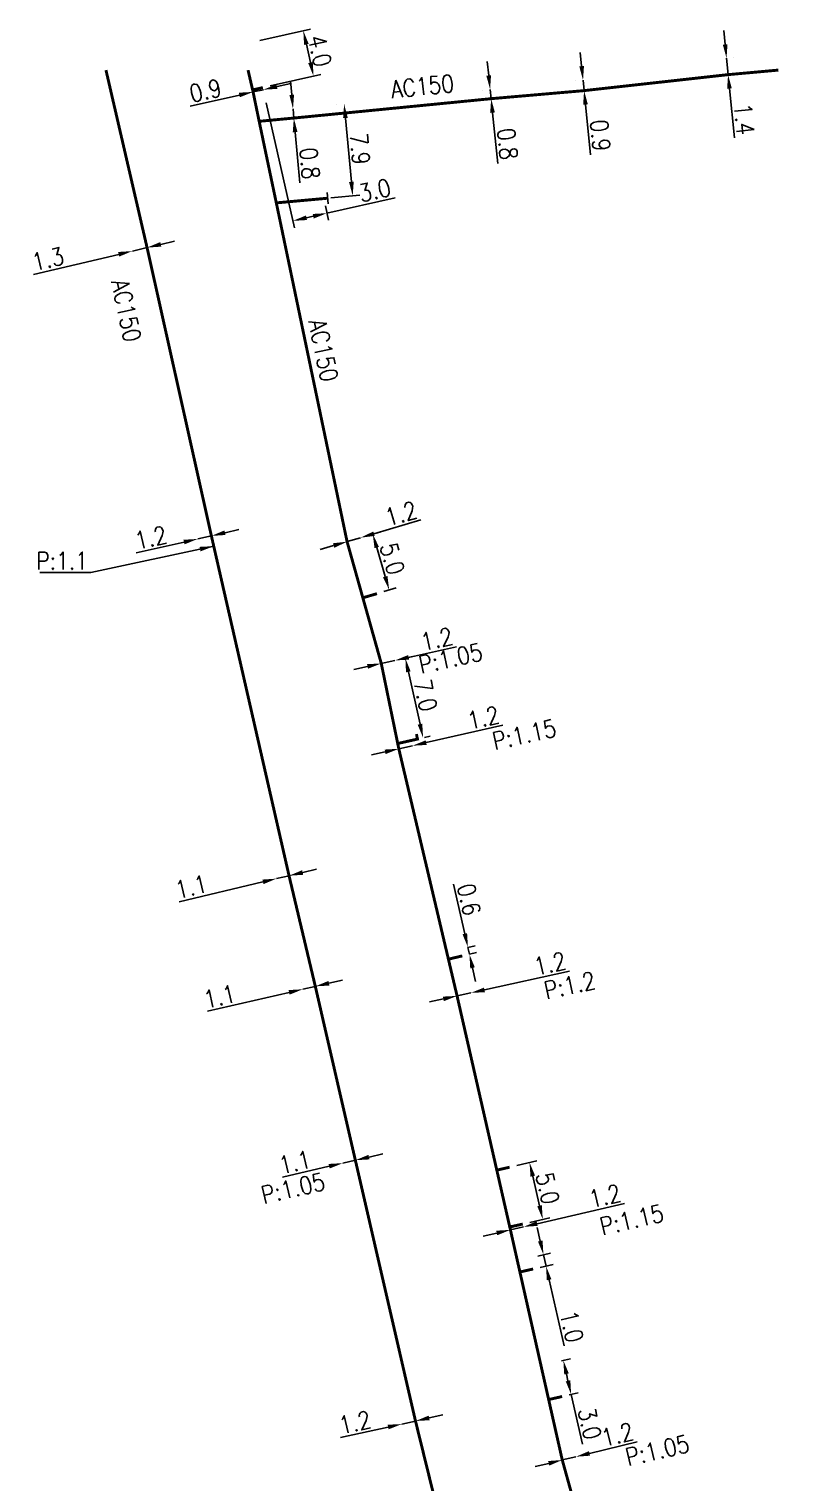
# Model space of a CAD drawing. Header units: millimetres. Extents: x 149999 to 151007, y 125999 to 127005.
# Drawn here: x 150929.6 to 150996, y 126878.9 to 127003.5 of the extents above; entities that cross this region are included whole.
import ezdxf
from ezdxf.enums import TextEntityAlignment as Align

# ---------------------------------------------------------------- set-up
doc = ezdxf.new("R2010")
doc.units = ezdxf.units.MM
doc.header["$PDMODE"] = 34
doc.linetypes.add('L_25_AP', pattern=[2000, 1000, 1000])
doc.layers.get('0').update_dxf_attribs({"linetype": 'CONTINUOUS'})
doc.layers.get('DEFPOINTS').update_dxf_attribs({"linetype": 'CONTINUOUS'})
doc.layers.add('L_150', color=1, linetype='CONTINUOUS')
doc.layers.add('L_340', color=7, linetype='CONTINUOUS')
doc.layers.add('L_170', color=7, linetype='CONTINUOUS', plot=False)
doc.styles.get("Standard").update_dxf_attribs({"font": 'romans.shx', "width": 0.85})
doc.dimstyles.get("Standard").update_dxf_attribs({"dimtxt": 1.5, "dimasz": 1.2, "dimexe": 0.625, "dimexo": 0.625, "dimgap": 0.25, "dimtad": 1, "dimdec": 1, "dimzin": 0, "dimdsep": 46, "dimtxsty": 'Standard', "dimcen": -0.5, "dimadec": 0, "dimazin": 0, "dimtfac": 1, "dimtdec": 1, "dimtmove": 0, "dimatfit": 3, "dimfxl": 0, "dimtolj": 1, "dimtzin": 0, "dimarcsym": 0})

# ---------------------------------------------------------------- blocks, each defined once
blk = doc.blocks.new('L_340_07')
at = {"color": 0, "linetype": 'Continuous', "const_width": 0.25, "flags": 128}
blk.add_lwpolyline([(0, 0), (0.35, 0)], dxfattribs=at)
at = {"color": 0, "linetype": 'Continuous', "flags": 128}
blk.add_lwpolyline([(0.35, -0.5), (0.35, 0.5)], dxfattribs=at)
at = {"color": 0, "linetype": 'Continuous', "width": 0.75, "flags": 3}
for tag, p in [('DEF_LEG', (0.72, -3.47)), ('DEF_COUP', (0.72, -5.97)), ('DEF_TYPE', (0.72, -8.47))]:
    blk.add_attdef(tag, text='', height=1.2, dxfattribs=at).set_placement(p, align=Align.MIDDLE)
blk = doc.blocks.new('*D158')
at = {"layer": 'DEFPOINTS', "color": 0, "linetype": 'Continuous', "transparency": 16777216}
for p in [(150975.23, 126880.89), (150976.4, 126881.17), (150976.4, 126881.17)]:
    blk.add_point(p, dxfattribs=at)
at = {"layer": 'L_150', "color": 0, "linetype": 'Continuous', "lineweight": -2, "transparency": 16777216}
for p, q in [((150977.57, 126881.46), (150981.64, 126882.45)), ((150974.07, 126880.6), (150972.9, 126880.32)), ((150975.23, 126880.89), (150976.4, 126881.17))]:
    blk.add_line(p, q, dxfattribs=at)
at = {"layer": 'L_150', "color": 0, "linetype": 'Continuous', "transparency": 16777216}
for points in [[(150974.02, 126880.8), (150974.12, 126880.41), (150975.23, 126880.89)], [(150977.52, 126881.65), (150977.61, 126881.26), (150976.4, 126881.17)]]:
    blk.add_solid(points, dxfattribs=at)
at = {"layer": 'L_150', "color": 0, "linetype": 'Continuous', "transparency": 16777216, "insert": (150979.95, 126883.07), "char_height": 1.5, "attachment_point": 5, "rotation": 13.7401}
blk.add_mtext('\\A1;1.2', dxfattribs=at)
blk = doc.blocks.new('*D159')
at = {"layer": 'DEFPOINTS', "color": 0, "linetype": 'Continuous', "transparency": 16777216}
for p in [(150970.79, 126900.61), (150971.91, 126900.87), (150971.91, 126900.87)]:
    blk.add_point(p, dxfattribs=at)
at = {"layer": 'L_150', "color": 0, "linetype": 'Continuous', "lineweight": -2, "transparency": 16777216}
for p, q in [((150973.08, 126901.14), (150980.55, 126902.87)), ((150970.79, 126900.61), (150971.91, 126900.87)), ((150969.62, 126900.34), (150968.45, 126900.07))]:
    blk.add_line(p, q, dxfattribs=at)
at = {"layer": 'L_150', "color": 0, "linetype": 'Continuous', "transparency": 16777216}
for points in [[(150969.57, 126900.54), (150969.66, 126900.15), (150970.79, 126900.61)], [(150973.03, 126901.34), (150973.12, 126900.95), (150971.91, 126900.87)]]:
    blk.add_solid(points, dxfattribs=at)
at = {"layer": 'L_150', "color": 0, "linetype": 'Continuous', "transparency": 16777216, "insert": (150978.87, 126903.51), "char_height": 1.5, "attachment_point": 5, "rotation": 13.03}
blk.add_mtext('\\A1;1.2', dxfattribs=at)
blk = doc.blocks.new('*D160')
at = {"layer": 'DEFPOINTS', "color": 0, "linetype": 'Continuous', "transparency": 16777216}
for p in [(150966.22, 126920.66), (150967.39, 126920.92), (150967.39, 126920.92)]:
    blk.add_point(p, dxfattribs=at)
at = {"layer": 'L_150', "color": 0, "linetype": 'Continuous', "lineweight": -2, "transparency": 16777216}
for p, q in [((150968.56, 126921.18), (150975.84, 126922.77)), ((150965.05, 126920.4), (150963.87, 126920.15)), ((150966.22, 126920.66), (150967.39, 126920.92))]:
    blk.add_line(p, q, dxfattribs=at)
at = {"layer": 'L_150', "color": 0, "linetype": 'Continuous', "transparency": 16777216}
for points in [[(150965, 126920.6), (150965.09, 126920.21), (150966.22, 126920.66)], [(150968.52, 126921.37), (150968.61, 126920.98), (150967.39, 126920.92)]]:
    blk.add_solid(points, dxfattribs=at)
at = {"layer": 'L_150', "color": 0, "linetype": 'Continuous', "transparency": 16777216, "insert": (150974.17, 126923.43), "char_height": 1.5, "attachment_point": 5, "rotation": 12.3825}
blk.add_mtext('\\A1;1.2', dxfattribs=at)
blk = doc.blocks.new('*D161')
at = {"layer": 'DEFPOINTS', "color": 0, "linetype": 'Continuous', "transparency": 16777216}
for p in [(150961.23, 126941.84), (150962.4, 126942.1), (150962.4, 126942.1)]:
    blk.add_point(p, dxfattribs=at)
at = {"layer": 'L_150', "color": 0, "linetype": 'Continuous', "lineweight": -2, "transparency": 16777216}
for p, q in [((150963.57, 126942.37), (150970.15, 126943.85)), ((150960.06, 126941.57), (150958.89, 126941.31)), ((150961.23, 126941.84), (150962.4, 126942.1))]:
    blk.add_line(p, q, dxfattribs=at)
at = {"layer": 'L_150', "color": 0, "linetype": 'Continuous', "transparency": 16777216}
for points in [[(150960.02, 126941.77), (150960.1, 126941.38), (150961.23, 126941.84)], [(150963.53, 126942.56), (150963.62, 126942.17), (150962.4, 126942.1)]]:
    blk.add_solid(points, dxfattribs=at)
at = {"layer": 'L_150', "color": 0, "linetype": 'Continuous', "transparency": 16777216, "insert": (150968.47, 126944.5), "char_height": 1.5, "attachment_point": 5, "rotation": 12.7097}
blk.add_mtext('\\A1;1.2', dxfattribs=at)
blk = doc.blocks.new('*D162')
at = {"layer": 'DEFPOINTS', "color": 0, "linetype": 'Continuous', "transparency": 16777216}
for p in [(150959.73, 126949.15), (150960.9, 126949.41), (150960.9, 126949.41)]:
    blk.add_point(p, dxfattribs=at)
at = {"layer": 'L_150', "color": 0, "linetype": 'Continuous', "lineweight": -2, "transparency": 16777216}
for p, q in [((150962.07, 126949.67), (150966.16, 126950.58)), ((150959.73, 126949.15), (150960.9, 126949.41)), ((150958.56, 126948.89), (150957.39, 126948.63))]:
    blk.add_line(p, q, dxfattribs=at)
at = {"layer": 'L_150', "color": 0, "linetype": 'Continuous', "transparency": 16777216}
for points in [[(150958.51, 126949.09), (150958.6, 126948.7), (150959.73, 126949.15)], [(150962.03, 126949.87), (150962.12, 126949.48), (150960.9, 126949.41)]]:
    blk.add_solid(points, dxfattribs=at)
at = {"layer": 'L_150', "color": 0, "linetype": 'Continuous', "transparency": 16777216, "insert": (150964.48, 126951.24), "char_height": 1.5, "attachment_point": 5, "rotation": 12.5603}
blk.add_mtext('\\A1;1.2', dxfattribs=at)
blk = doc.blocks.new('*D163')
at = {"layer": 'DEFPOINTS', "color": 0, "linetype": 'Continuous', "transparency": 16777216}
for p in [(150956.8, 126959.59), (150957.95, 126959.93), (150957.95, 126959.93)]:
    blk.add_point(p, dxfattribs=at)
at = {"layer": 'L_150', "color": 0, "linetype": 'Continuous', "lineweight": -2, "transparency": 16777216}
for p, q in [((150959.1, 126960.27), (150963.12, 126961.45)), ((150955.65, 126959.26), (150954.5, 126958.92)), ((150956.8, 126959.59), (150957.95, 126959.93))]:
    blk.add_line(p, q, dxfattribs=at)
at = {"layer": 'L_150', "color": 0, "linetype": 'Continuous', "transparency": 16777216}
for points in [[(150959.05, 126960.46), (150959.16, 126960.08), (150957.95, 126959.93)], [(150955.59, 126959.45), (150955.71, 126959.06), (150956.8, 126959.59)]]:
    blk.add_solid(points, dxfattribs=at)
at = {"layer": 'L_150', "color": 0, "linetype": 'Continuous', "transparency": 16777216, "insert": (150961.41, 126961.99), "char_height": 1.5, "attachment_point": 5, "rotation": 16.3279}
blk.add_mtext('\\A1;1.2', dxfattribs=at)
blk = doc.blocks.new('*D164')
at = {"layer": 'DEFPOINTS', "color": 0, "linetype": 'Continuous', "transparency": 16777216}
for p in [(150948.75, 126998.13), (150949.63, 126998.32), (150949.63, 126998.32)]:
    blk.add_point(p, dxfattribs=at)
at = {"layer": 'L_150', "color": 0, "linetype": 'Continuous', "lineweight": -2, "transparency": 16777216}
for p, q in [((150950.8, 126998.59), (150951.97, 126998.85)), ((150947.58, 126997.86), (150943.37, 126996.92)), ((150949.63, 126998.32), (150948.75, 126998.13))]:
    blk.add_line(p, q, dxfattribs=at)
at = {"layer": 'L_150', "color": 0, "linetype": 'Continuous', "transparency": 16777216}
for points in [[(150947.53, 126998.06), (150947.62, 126997.67), (150948.75, 126998.13)], [(150950.75, 126998.78), (150950.84, 126998.39), (150949.63, 126998.32)]]:
    blk.add_solid(points, dxfattribs=at)
at = {"layer": 'L_150', "color": 0, "linetype": 'Continuous', "transparency": 16777216, "insert": (150944.67, 126998.24), "char_height": 1.5, "attachment_point": 5, "rotation": 12.6699}
blk.add_mtext('\\A1;0.9', dxfattribs=at)
blk = doc.blocks.new('*D165')
at = {"layer": 'DEFPOINTS', "color": 0, "linetype": 'Continuous', "transparency": 16777216}
for p in [(150952.17, 126996.68), (150952.17, 126996.68), (150952.24, 126995.89)]:
    blk.add_point(p, dxfattribs=at)
at = {"layer": 'L_150', "color": 0, "linetype": 'Continuous', "lineweight": -2, "transparency": 16777216}
for p, q in [((150952.06, 126997.88), (150951.95, 126999.07)), ((150952.17, 126996.68), (150952.24, 126995.89)), ((150952.35, 126994.69), (150952.76, 126990.34))]:
    blk.add_line(p, q, dxfattribs=at)
at = {"layer": 'L_150', "color": 0, "linetype": 'Continuous', "transparency": 16777216}
for points in [[(150952.26, 126997.9), (150951.86, 126997.86), (150952.17, 126996.68)], [(150952.55, 126994.71), (150952.15, 126994.67), (150952.24, 126995.89)]]:
    blk.add_solid(points, dxfattribs=at)
at = {"layer": 'L_150', "color": 0, "linetype": 'Continuous', "transparency": 16777216, "insert": (150953.6, 126992.01), "char_height": 1.5, "attachment_point": 5, "rotation": 275.2942}
blk.add_mtext('\\A1;0.8', dxfattribs=at)
blk = doc.blocks.new('*D166')
at = {"layer": 'DEFPOINTS', "color": 0, "linetype": 'Continuous', "transparency": 16777216}
for p in [(150949.74, 126997.8), (150954.8, 126988.99), (150952.15, 126987.08)]:
    blk.add_point(p, dxfattribs=at)
at = {"layer": 'L_340', "color": 0, "linetype": 'Continuous', "lineweight": -2, "transparency": 16777216}
for p, q in [((150949.88, 126997.19), (150952.29, 126986.48)), ((150955.08, 126987.74), (150960.93, 126989.06)), ((150954.94, 126988.38), (150955.22, 126987.13)), ((150953.32, 126987.35), (150953.91, 126987.48))]:
    blk.add_line(p, q, dxfattribs=at)
at = {"layer": 'L_340', "color": 0, "linetype": 'Continuous', "transparency": 16777216}
for points in [[(150953.86, 126987.67), (150953.95, 126987.28), (150955.08, 126987.74)], [(150953.28, 126987.54), (150953.37, 126987.15), (150952.15, 126987.08)]]:
    blk.add_solid(points, dxfattribs=at)
at = {"layer": 'L_340', "color": 0, "linetype": 'Continuous', "transparency": 16777216, "insert": (150959.17, 126989.69), "char_height": 1.5, "attachment_point": 5, "rotation": 12.6699}
blk.add_mtext('\\A1;3.0', dxfattribs=at)
blk = doc.blocks.new('*D167')
at = {"layer": 'DEFPOINTS', "color": 0, "linetype": 'Continuous', "transparency": 16777216}
for p in [(150956.55, 126997.09), (150956.55, 126997.09), (150954.8, 126988.99)]:
    blk.add_point(p, dxfattribs=at)
at = {"layer": 'L_340', "color": 0, "linetype": 'Continuous', "lineweight": -2, "transparency": 16777216}
for p, q in [((150955.93, 126997.03), (150955.93, 126997.03)), ((150957.17, 126990.42), (150956.66, 126995.89)), ((150955.42, 126989.05), (150957.9, 126989.28))]:
    blk.add_line(p, q, dxfattribs=at)
at = {"layer": 'L_340', "color": 0, "linetype": 'Continuous', "transparency": 16777216}
for points in [[(150956.86, 126995.91), (150956.46, 126995.88), (150956.55, 126997.09)], [(150957.37, 126990.44), (150956.97, 126990.4), (150957.28, 126989.22)]]:
    blk.add_solid(points, dxfattribs=at)
at = {"layer": 'L_340', "color": 0, "linetype": 'Continuous', "transparency": 16777216, "insert": (150957.91, 126993.25), "char_height": 1.5, "attachment_point": 5, "rotation": 275.2942}
blk.add_mtext('\\A1;7.9', dxfattribs=at)
blk = doc.blocks.new('*D171')
at = {"layer": 'DEFPOINTS', "color": 0, "linetype": 'Continuous', "transparency": 16777216}
for p in [(150962.66, 126884.23), (150961.49, 126883.97), (150961.49, 126883.97)]:
    blk.add_point(p, dxfattribs=at)
at = {"layer": 'L_150', "color": 0, "linetype": 'Continuous', "lineweight": -2, "transparency": 16777216}
for p, q in [((150962.66, 126884.23), (150961.49, 126883.97)), ((150963.83, 126884.49), (150965, 126884.75)), ((150960.32, 126883.71), (150956.23, 126882.81))]:
    blk.add_line(p, q, dxfattribs=at)
at = {"layer": 'L_150', "color": 0, "linetype": 'Continuous', "transparency": 16777216}
for points in [[(150963.79, 126884.69), (150963.87, 126884.3), (150962.66, 126884.23)], [(150960.27, 126883.91), (150960.36, 126883.52), (150961.49, 126883.97)]]:
    blk.add_solid(points, dxfattribs=at)
at = {"layer": 'L_150', "color": 0, "linetype": 'Continuous', "transparency": 16777216, "insert": (150957.47, 126884.11), "char_height": 1.5, "attachment_point": 5, "rotation": 12.5075}
blk.add_mtext('\\A1;1.2', dxfattribs=at)
blk = doc.blocks.new('*D172')
at = {"layer": 'DEFPOINTS', "color": 0, "linetype": 'Continuous', "transparency": 16777216}
for p in [(150956.44, 126906.33), (150956.44, 126906.33), (150957.51, 126906.58)]:
    blk.add_point(p, dxfattribs=at)
at = {"layer": 'L_150', "color": 0, "linetype": 'Continuous', "lineweight": -2, "transparency": 16777216}
for p, q in [((150958.68, 126906.85), (150959.85, 126907.12)), ((150955.27, 126906.06), (150951.27, 126905.14)), ((150957.51, 126906.58), (150956.44, 126906.33))]:
    blk.add_line(p, q, dxfattribs=at)
at = {"layer": 'L_150', "color": 0, "linetype": 'Continuous', "transparency": 16777216}
for points in [[(150958.63, 126907.04), (150958.72, 126906.65), (150957.51, 126906.58)], [(150955.22, 126906.26), (150955.31, 126905.87), (150956.44, 126906.33)]]:
    blk.add_solid(points, dxfattribs=at)
at = {"layer": 'L_150', "color": 0, "linetype": 'Continuous', "transparency": 16777216, "insert": (150952.32, 126906.41), "char_height": 1.5, "attachment_point": 5, "rotation": 13.0019}
blk.add_mtext('\\A1;1.1', dxfattribs=at)
blk = doc.blocks.new('*D173')
at = {"layer": 'DEFPOINTS', "color": 0, "linetype": 'Continuous', "transparency": 16777216}
for p in [(150953.01, 126921.23), (150953.01, 126921.23), (150954.08, 126921.48)]:
    blk.add_point(p, dxfattribs=at)
at = {"layer": 'L_150', "color": 0, "linetype": 'Continuous', "lineweight": -2, "transparency": 16777216}
for p, q in [((150952.87, 126921.84), (150952.87, 126921.84)), ((150953.94, 126922.09), (150953.94, 126922.09)), ((150955.25, 126921.75), (150956.42, 126922.02)), ((150951.84, 126920.96), (150944.84, 126919.34)), ((150954.08, 126921.48), (150953.01, 126921.23))]:
    blk.add_line(p, q, dxfattribs=at)
at = {"layer": 'L_150', "color": 0, "linetype": 'Continuous', "transparency": 16777216}
for points in [[(150955.2, 126921.94), (150955.29, 126921.55), (150954.08, 126921.48)], [(150951.79, 126921.16), (150951.88, 126920.77), (150953.01, 126921.23)]]:
    blk.add_solid(points, dxfattribs=at)
at = {"layer": 'L_150', "color": 0, "linetype": 'Continuous', "transparency": 16777216, "insert": (150945.89, 126920.61), "char_height": 1.5, "attachment_point": 5, "rotation": 13.0295}
blk.add_mtext('\\A1;1.1', dxfattribs=at)
blk = doc.blocks.new('*D174')
at = {"layer": 'DEFPOINTS', "color": 0, "linetype": 'Continuous', "transparency": 16777216}
for p in [(150950.76, 126930.71), (150950.76, 126930.71), (150951.83, 126930.96)]:
    blk.add_point(p, dxfattribs=at)
at = {"layer": 'L_150', "color": 0, "linetype": 'Continuous', "lineweight": -2, "transparency": 16777216}
for p, q in [((150949.59, 126930.43), (150942.41, 126928.73)), ((150951.83, 126930.96), (150950.76, 126930.71)), ((150953, 126931.24), (150954.17, 126931.51))]:
    blk.add_line(p, q, dxfattribs=at)
at = {"layer": 'L_150', "color": 0, "linetype": 'Continuous', "transparency": 16777216}
for points in [[(150949.55, 126930.63), (150949.64, 126930.24), (150950.76, 126930.71)], [(150952.95, 126931.43), (150953.04, 126931.04), (150951.83, 126930.96)]]:
    blk.add_solid(points, dxfattribs=at)
at = {"layer": 'L_150', "color": 0, "linetype": 'Continuous', "transparency": 16777216, "insert": (150943.46, 126930.01), "char_height": 1.5, "attachment_point": 5, "rotation": 13.316}
blk.add_mtext('\\A1;1.1', dxfattribs=at)
blk = doc.blocks.new('*D175')
at = {"layer": 'DEFPOINTS', "color": 0, "linetype": 'Continuous', "transparency": 16777216}
for p in [(150944.01, 126959.82), (150944.01, 126959.82), (150945.18, 126960.08)]:
    blk.add_point(p, dxfattribs=at)
at = {"layer": 'L_150', "color": 0, "linetype": 'Continuous', "lineweight": -2, "transparency": 16777216}
for p, q in [((150946.35, 126960.35), (150947.52, 126960.62)), ((150942.84, 126959.55), (150938.75, 126958.62)), ((150945.18, 126960.08), (150944.01, 126959.82))]:
    blk.add_line(p, q, dxfattribs=at)
at = {"layer": 'L_150', "color": 0, "linetype": 'Continuous', "transparency": 16777216}
for points in [[(150946.3, 126960.55), (150946.39, 126960.16), (150945.18, 126960.08)], [(150942.79, 126959.75), (150942.88, 126959.36), (150944.01, 126959.82)]]:
    blk.add_solid(points, dxfattribs=at)
at = {"layer": 'L_150', "color": 0, "linetype": 'Continuous', "transparency": 16777216, "insert": (150939.99, 126959.93), "char_height": 1.5, "attachment_point": 5, "rotation": 12.8362}
blk.add_mtext('\\A1;1.2', dxfattribs=at)
blk = doc.blocks.new('*D176')
at = {"layer": 'DEFPOINTS', "color": 0, "linetype": 'Continuous', "transparency": 16777216}
for p in [(150938.41, 126984.49), (150938.41, 126984.49), (150939.67, 126984.79)]:
    blk.add_point(p, dxfattribs=at)
at = {"layer": 'L_150', "color": 0, "linetype": 'Continuous', "lineweight": -2, "transparency": 16777216}
for p, q in [((150939.53, 126985.39), (150939.53, 126985.39)), ((150940.84, 126985.06), (150942.01, 126985.34)), ((150937.24, 126984.21), (150929.95, 126982.49)), ((150939.67, 126984.79), (150938.41, 126984.49))]:
    blk.add_line(p, q, dxfattribs=at)
at = {"layer": 'L_150', "color": 0, "linetype": 'Continuous', "transparency": 16777216}
for points in [[(150940.8, 126985.26), (150940.89, 126984.87), (150939.67, 126984.79)], [(150937.19, 126984.41), (150937.29, 126984.02), (150938.41, 126984.49)]]:
    blk.add_solid(points, dxfattribs=at)
at = {"layer": 'L_150', "color": 0, "linetype": 'Continuous', "transparency": 16777216, "insert": (150931.18, 126983.81), "char_height": 1.5, "attachment_point": 5, "rotation": 13.2673}
blk.add_mtext('\\A1;1.3', dxfattribs=at)
blk = doc.blocks.new('*D250')
at = {"layer": 'DEFPOINTS', "color": 0, "linetype": 'Continuous', "transparency": 16777216}
for p in [(150989.3, 127001.01), (150989.3, 127001.01), (150989.43, 126999.61)]:
    blk.add_point(p, dxfattribs=at)
at = {"layer": 'L_150', "color": 0, "linetype": 'Continuous', "lineweight": -2, "transparency": 16777216}
for p, q in [((150989.18, 127002.2), (150989.06, 127003.39)), ((150989.3, 127001.01), (150989.43, 126999.61)), ((150989.92, 127001.07), (150989.92, 127001.07)), ((150990.05, 126999.67), (150990.05, 126999.67)), ((150989.55, 126998.42), (150989.97, 126994.19))]:
    blk.add_line(p, q, dxfattribs=at)
at = {"layer": 'L_150', "color": 0, "linetype": 'Continuous', "transparency": 16777216}
for points in [[(150989.38, 127002.22), (150988.98, 127002.18), (150989.3, 127001.01)], [(150989.75, 126998.44), (150989.35, 126998.4), (150989.43, 126999.61)]]:
    blk.add_solid(points, dxfattribs=at)
at = {"layer": 'L_150', "color": 0, "linetype": 'Continuous', "transparency": 16777216, "insert": (150990.81, 126995.8), "char_height": 1.5, "attachment_point": 5, "rotation": 275.6227}
blk.add_mtext('\\A1;1.4', dxfattribs=at)
blk = doc.blocks.new('*D251')
at = {"layer": 'DEFPOINTS', "color": 0, "linetype": 'Continuous', "transparency": 16777216}
for p in [(150977.01, 126999.13), (150977.01, 126999.13), (150977.1, 126998.24)]:
    blk.add_point(p, dxfattribs=at)
at = {"layer": 'L_150', "color": 0, "linetype": 'Continuous', "lineweight": -2, "transparency": 16777216}
for p, q in [((150976.89, 127000.33), (150976.77, 127001.52)), ((150976.39, 126999.07), (150976.39, 126999.07)), ((150977.01, 126999.13), (150977.1, 126998.24)), ((150976.48, 126998.17), (150976.48, 126998.17)), ((150977.22, 126997.04), (150977.65, 126992.75))]:
    blk.add_line(p, q, dxfattribs=at)
at = {"layer": 'L_150', "color": 0, "linetype": 'Continuous', "transparency": 16777216}
for points in [[(150977.09, 127000.35), (150976.69, 127000.31), (150977.01, 126999.13)], [(150977.42, 126997.06), (150977.02, 126997.02), (150977.1, 126998.24)]]:
    blk.add_solid(points, dxfattribs=at)
at = {"layer": 'L_150', "color": 0, "linetype": 'Continuous', "transparency": 16777216, "insert": (150978.49, 126994.4), "char_height": 1.5, "attachment_point": 5, "rotation": 275.6763}
blk.add_mtext('\\A1;0.9', dxfattribs=at)
blk = doc.blocks.new('*D252')
at = {"layer": 'DEFPOINTS', "color": 0, "linetype": 'Continuous', "transparency": 16777216}
for p in [(150969.05, 126998.34), (150969.05, 126998.34), (150969.14, 126997.55)]:
    blk.add_point(p, dxfattribs=at)
at = {"layer": 'L_150', "color": 0, "linetype": 'Continuous', "lineweight": -2, "transparency": 16777216}
for p, q in [((150968.93, 126999.54), (150968.81, 127000.73)), ((150968.43, 126998.28), (150968.43, 126998.28)), ((150969.05, 126998.34), (150969.14, 126997.55)), ((150968.51, 126997.48), (150968.51, 126997.48)), ((150969.26, 126996.35), (150969.71, 126992))]:
    blk.add_line(p, q, dxfattribs=at)
at = {"layer": 'L_150', "color": 0, "linetype": 'Continuous', "transparency": 16777216}
for points in [[(150969.13, 126999.56), (150968.73, 126999.51), (150969.05, 126998.34)], [(150969.46, 126996.37), (150969.06, 126996.33), (150969.14, 126997.55)]]:
    blk.add_solid(points, dxfattribs=at)
at = {"layer": 'L_150', "color": 0, "linetype": 'Continuous', "transparency": 16777216, "insert": (150970.54, 126993.68), "char_height": 1.5, "attachment_point": 5, "rotation": 275.8778}
blk.add_mtext('\\A1;0.8', dxfattribs=at)
blk = doc.blocks.new('*D757')
at = {"layer": 'DEFPOINTS', "color": 0, "linetype": 'Continuous', "transparency": 16777216}
for p in [(150953.05, 127003.38), (150948.71, 127002.4), (150949.59, 126998.5)]:
    blk.add_point(p, dxfattribs=at)
at = {"layer": 'L_170', "color": 0, "linetype": 'Continuous', "lineweight": -2, "transparency": 16777216}
for p, q in [((150949.32, 127002.54), (150953.66, 127003.51)), ((150953.67, 127000.65), (150953.32, 127002.21)), ((150950.2, 126998.64), (150954.54, 126999.61))]:
    blk.add_line(p, q, dxfattribs=at)
at = {"layer": 'L_170', "color": 0, "linetype": 'Continuous', "transparency": 16777216}
for points in [[(150953.51, 127002.25), (150953.12, 127002.16), (150953.05, 127003.38)], [(150953.86, 127000.69), (150953.47, 127000.6), (150953.93, 126999.47)]]:
    blk.add_solid(points, dxfattribs=at)
at = {"layer": 'L_170', "color": 0, "linetype": 'Continuous', "transparency": 16777216, "insert": (150954.47, 127001.65), "char_height": 1.5, "attachment_point": 5, "rotation": 282.6699}
blk.add_mtext('\\A1;4.0', dxfattribs=at)
blk = doc.blocks.new('*D758')
at = {"layer": 'DEFPOINTS', "color": 0, "linetype": 'Continuous', "transparency": 16777216}
for p in [(150959, 126960.24), (150957.95, 126959.93), (150959.36, 126955.13)]:
    blk.add_point(p, dxfattribs=at)
at = {"layer": 'L_170', "color": 0, "linetype": 'Continuous', "lineweight": -2, "transparency": 16777216}
for p, q in [((150958.55, 126960.11), (150959.6, 126960.41)), ((150960.07, 126956.59), (150959.34, 126959.09)), ((150959.96, 126955.31), (150961.01, 126955.62))]:
    blk.add_line(p, q, dxfattribs=at)
at = {"layer": 'L_170', "color": 0, "linetype": 'Continuous', "transparency": 16777216}
for points in [[(150959.53, 126959.14), (150959.15, 126959.03), (150959, 126960.24)], [(150960.26, 126956.65), (150959.88, 126956.54), (150960.41, 126955.44)]]:
    blk.add_solid(points, dxfattribs=at)
at = {"layer": 'L_170', "color": 0, "linetype": 'Continuous', "transparency": 16777216, "insert": (150960.67, 126958.12), "char_height": 1.5, "attachment_point": 5, "rotation": 286.3279}
blk.add_mtext('\\A1;5.0', dxfattribs=at)
blk = doc.blocks.new('*D759')
at = {"layer": 'DEFPOINTS', "color": 0, "linetype": 'Continuous', "transparency": 16777216}
for p in [(150960.9, 126949.41), (150961.79, 126949.61), (150962.83, 126942.67)]:
    blk.add_point(p, dxfattribs=at)
at = {"layer": 'L_170', "color": 0, "linetype": 'Continuous', "lineweight": -2, "transparency": 16777216}
for p, q in [((150961.51, 126949.55), (150962.4, 126949.75)), ((150963.05, 126943.95), (150962.05, 126948.44)), ((150963.44, 126942.81), (150963.92, 126942.91))]:
    blk.add_line(p, q, dxfattribs=at)
at = {"layer": 'L_170', "color": 0, "linetype": 'Continuous', "transparency": 16777216}
for points in [[(150962.24, 126948.48), (150961.85, 126948.39), (150961.79, 126949.61)], [(150963.24, 126943.99), (150962.85, 126943.9), (150963.31, 126942.78)]]:
    blk.add_solid(points, dxfattribs=at)
at = {"layer": 'L_170', "color": 0, "linetype": 'Continuous', "transparency": 16777216, "insert": (150963.52, 126946.41), "char_height": 1.5, "attachment_point": 5, "rotation": 282.5603}
blk.add_mtext('\\A1;7.0', dxfattribs=at)
blk = doc.blocks.new('*D760')
at = {"layer": 'DEFPOINTS', "color": 0, "linetype": 'Continuous', "transparency": 16777216}
for p in [(150966.54, 126924.68), (150967.15, 126924.82), (150966.67, 126924.09)]:
    blk.add_point(p, dxfattribs=at)
at = {"layer": 'L_170', "color": 0, "linetype": 'Continuous', "lineweight": -2, "transparency": 16777216}
for p, q in [((150966.88, 126925.99), (150965.92, 126930.25)), ((150967.15, 126924.82), (150967.76, 126924.95)), ((150967.28, 126924.23), (150967.15, 126924.82)), ((150967.28, 126924.23), (150967.89, 126924.37)), ((150967.54, 126923.06), (150967.81, 126921.89))]:
    blk.add_line(p, q, dxfattribs=at)
at = {"layer": 'L_170', "color": 0, "linetype": 'Continuous', "transparency": 16777216}
for points in [[(150967.08, 126926.03), (150966.69, 126925.94), (150967.15, 126924.82)], [(150967.74, 126923.11), (150967.35, 126923.02), (150967.28, 126924.23)]]:
    blk.add_solid(points, dxfattribs=at)
at = {"layer": 'L_170', "color": 0, "linetype": 'Continuous', "transparency": 16777216, "insert": (150967.24, 126928.92), "char_height": 1.5, "attachment_point": 5, "rotation": 282.7632}
blk.add_mtext('\\A1;0.6', dxfattribs=at)
blk = doc.blocks.new('*D761')
at = {"layer": 'DEFPOINTS', "color": 0, "linetype": 'Continuous', "transparency": 16777216}
for p in [(150970.72, 126905.98), (150972.43, 126906.38), (150971.85, 126901.11)]:
    blk.add_point(p, dxfattribs=at)
at = {"layer": 'L_170', "color": 0, "linetype": 'Continuous', "lineweight": -2, "transparency": 16777216}
for p, q in [((150971.33, 126906.13), (150973.04, 126906.52)), ((150973.29, 126902.68), (150972.7, 126905.21)), ((150972.46, 126901.25), (150974.17, 126901.65))]:
    blk.add_line(p, q, dxfattribs=at)
at = {"layer": 'L_170', "color": 0, "linetype": 'Continuous', "transparency": 16777216}
for points in [[(150972.9, 126905.26), (150972.51, 126905.17), (150972.43, 126906.38)], [(150973.48, 126902.72), (150973.09, 126902.63), (150973.56, 126901.51)]]:
    blk.add_solid(points, dxfattribs=at)
at = {"layer": 'L_170', "color": 0, "linetype": 'Continuous', "transparency": 16777216, "insert": (150973.97, 126904.17), "char_height": 1.5, "attachment_point": 5, "rotation": 283.03}
blk.add_mtext('\\A1;5.0', dxfattribs=at)
blk = doc.blocks.new('*D762')
at = {"layer": 'DEFPOINTS', "color": 0, "linetype": 'Continuous', "transparency": 16777216}
for p in [(150972.52, 126898.23), (150973.62, 126898.48), (150972.74, 126897.26)]:
    blk.add_point(p, dxfattribs=at)
at = {"layer": 'L_170', "color": 0, "linetype": 'Continuous', "lineweight": -2, "transparency": 16777216}
for p, q in [((150973.35, 126899.65), (150973.08, 126900.82)), ((150973.13, 126898.37), (150974.23, 126898.62)), ((150973.62, 126898.48), (150973.84, 126897.51)), ((150973.35, 126897.4), (150974.45, 126897.65)), ((150974.1, 126896.34), (150975.4, 126890.66))]:
    blk.add_line(p, q, dxfattribs=at)
at = {"layer": 'L_170', "color": 0, "linetype": 'Continuous', "transparency": 16777216}
for points in [[(150973.54, 126899.7), (150973.15, 126899.61), (150973.62, 126898.48)], [(150974.3, 126896.38), (150973.91, 126896.29), (150973.84, 126897.51)]]:
    blk.add_solid(points, dxfattribs=at)
at = {"layer": 'L_170', "color": 0, "linetype": 'Continuous', "transparency": 16777216, "insert": (150976.04, 126892.33), "char_height": 1.5, "attachment_point": 5, "rotation": 282.8281}
blk.add_mtext('\\A1;1.0', dxfattribs=at)
blk = doc.blocks.new('*D763')
at = {"layer": 'DEFPOINTS', "color": 0, "linetype": 'Continuous', "transparency": 16777216}
for p in [(150974.56, 126889.26), (150975.32, 126889.43), (150975.22, 126886.33)]:
    blk.add_point(p, dxfattribs=at)
at = {"layer": 'L_170', "color": 0, "linetype": 'Continuous', "lineweight": -2, "transparency": 16777216}
for p, q in [((150975.17, 126889.4), (150975.93, 126889.57)), ((150975.59, 126888.26), (150975.72, 126887.68)), ((150975.83, 126886.47), (150976.6, 126886.65)), ((150975.99, 126886.51), (150976.96, 126882.25))]:
    blk.add_line(p, q, dxfattribs=at)
at = {"layer": 'L_170', "color": 0, "linetype": 'Continuous', "transparency": 16777216}
for points in [[(150975.79, 126888.31), (150975.4, 126888.22), (150975.32, 126889.43)], [(150975.92, 126887.72), (150975.53, 126887.63), (150975.99, 126886.51)]]:
    blk.add_solid(points, dxfattribs=at)
at = {"layer": 'L_170', "color": 0, "linetype": 'Continuous', "transparency": 16777216, "insert": (150977.58, 126884.01), "char_height": 1.5, "attachment_point": 5, "rotation": 282.8397}
blk.add_mtext('\\A1;3.0', dxfattribs=at)

msp = doc.modelspace()

# ---------------------------------------------------------------- linework, layer by layer
at = {"layer": 'L_150', "linetype": 'L_25_AP', "flags": 128}
for points in [[(150986.23, 126781.44, 0.25, 0.25, 0), (150984.9, 126786.88, 0.25, 0.25, 0), (150983.79, 126791.6, 0.25, 0.25, 0), (150983.79, 126791.6, 0.25, 0.25, 0), (150977.39, 126819.45, 0.25, 0.25, 0), (150969.29, 126854.94, 0.25, 0.25, 0), (150965.16, 126874.08, 0.25, 0.25, 0), (150962.66, 126884.23, 0.25, 0.25, 0), (150957.51, 126906.58, 0.25, 0.25, 0), (150954.08, 126921.48, 0.25, 0.25, 0), (150952.75, 126927.08, 0.25, 0.25, 0), (150951.83, 126930.96, 0.25, 0.25, 0), (150945.18, 126960.08, 0.25, 0.25, 0), (150939.67, 126984.79, 0.25, 0.25, 0), (150936.15, 127000, 0, 0, 0)], [(150948.32, 127000, 0.25, 0.25, 0), (150948.75, 126998.13, 0.25, 0.25, 0), (150949.27, 126995.61, 0.25, 0.25, 0), (150950.74, 126988.62, 0.25, 0.25, 0), (150956.8, 126959.59, 0.25, 0.25, 0), (150959.73, 126949.15, 0.25, 0.25, 0), (150961.23, 126941.84, 0.25, 0.25, 0), (150966.22, 126920.66, 0.25, 0.25, 0), (150970.79, 126900.61, 0.25, 0.25, 0), (150975.23, 126880.89, 0.25, 0.25, 0), (150977.55, 126872.53, 0.25, 0.25, 0), (150979.54, 126862.15, 0.25, 0.25, 0), (150982.78, 126848.01, 0.25, 0.25, 0), (150991.29, 126810.81, 0.25, 0.25, 0), (150995.31, 126794.22, 0.25, 0.25, 0), (150995.31, 126794.22, 0.25, 0.25, 0), (150995.89, 126790.92, 0, 0, 0)], [(150993.74, 127000, 0.25, 0.25, 0), (150989.43, 126999.61, 0.25, 0.25, 0), (150977.1, 126998.24, 0.25, 0.25, 0), (150969.14, 126997.55, 0.25, 0.25, 0), (150952.24, 126995.89, 0.25, 0.25, 0), (150952.24, 126995.89, 0.25, 0.25, 0), (150949.27, 126995.61, 0, 0, 0)]]:
    msp.add_lwpolyline(points, format="xyseb", dxfattribs=at)
at = {"layer": 'L_150', "linetype": 'L_25_AP', "const_width": 0.25, "flags": 128}
msp.add_lwpolyline([(150954.8, 126988.99), (150950.74, 126988.62)], dxfattribs=at)
at = {"layer": 'L_170', "linetype": 'Continuous', "const_width": 0.25, "flags": 128}
for points in [[(150949.59, 126998.5), (150948.71, 126998.3)], [(150958.15, 126954.78), (150959.36, 126955.13)], [(150961.14, 126942.29), (150962.83, 126942.67), (150962.74, 126943.1)], [(150966.67, 126924.09), (150965.48, 126923.81)], [(150970.72, 126905.98), (150969.62, 126905.73)], [(150971.85, 126901.11), (150970.73, 126900.86)], [(150972.74, 126897.26), (150971.6, 126897)], [(150975.22, 126886.33), (150974.07, 126886.07)]]:
    msp.add_lwpolyline(points, dxfattribs=at)

# ---------------------------------------------------------------- block references
at = {"layer": 'L_340', "rotation": 5.294196474939538}
msp.add_blockref('L_340_07', (150954.8, 126988.99), dxfattribs=at)

# ---------------------------------------------------------------- texts
at = {"layer": 'L_150', "linetype": 'Continuous', "width": 0.85}
msp.add_text('AC150', height=1.5, rotation=5.8778, dxfattribs=at).set_placement((150963.26, 126998.61), align=Align.MIDDLE)
for rotation, p in [(282.1785, (150936.59, 126981.87)), (281.8056, (150953.49, 126978.47))]:
    msp.add_text('AC150', height=1.5, rotation=rotation, dxfattribs=at).set_placement(p)
at = {"layer": 'L_150', "linetype": 'Continuous', "insert": (150934.61, 126957.19), "char_height": 1.5, "attachment_point": 9}
msp.add_mtext('\\A1;P:1.1', dxfattribs=at)
at = {"layer": 'L_150', "linetype": 'Continuous', "char_height": 1.5}
for s, insert, attachment_point, rotation in [('\\A1;P:1.05', (150963.14, 126948.26), 7, 12.5603), ('\\A1;P:1.15', (150969.45, 126941.72), 7, 12.7097), ('\\A1;P:1.2', (150973.87, 126920.36), 7, 12.3825), ('\\A1;P:1.05', (150955.03, 126904.07), 9, 13.0019), ('\\A1;P:1.15', (150984.04, 126901.37), 9, 13.0019), ('\\A1;P:1.05', (150986.24, 126881.61), 9, 13.0019)]:
    msp.add_mtext(s, dxfattribs=dict(at, insert=insert, attachment_point=attachment_point, rotation=rotation))

# ---------------------------------------------------------------- dimensions: what is measured, and where the dimension line sits
at = {"layer": 'L_150', "linetype": 'Continuous'}
for base, p1, p2, angle, picture, middle in [((150989.3, 127001.01), (150989.43, 126999.61), (150989.3, 127001.01), 275.6227, '*D250', (150989.82, 126995.71)), ((150977.01, 126999.13), (150977.1, 126998.24), (150977.01, 126999.13), 275.6763, '*D251', (150977.49, 126994.3)), ((150969.05, 126998.34), (150969.14, 126997.55), (150969.05, 126998.34), 275.8778, '*D252', (150969.54, 126993.58)), ((150949.63, 126998.32), (150948.75, 126998.13), (150949.63, 126998.32), 192.6699, '*D164', (150944.89, 126997.26)), ((150952.17, 126996.68), (150952.24, 126995.89), (150952.17, 126996.68), 275.2942, '*D165', (150952.61, 126991.92)), ((150938.41, 126984.49), (150939.67, 126984.79), (150938.41, 126984.49), 13.2673, '*D176', (150931.41, 126982.84)), ((150957.95, 126959.93), (150956.8, 126959.59), (150957.95, 126959.93), 196.3279, '*D163', (150961.69, 126961.03)), ((150944.01, 126959.82), (150945.18, 126960.08), (150944.01, 126959.82), 12.8362, '*D175', (150940.21, 126958.95)), ((150960.9, 126949.41), (150959.73, 126949.15), (150960.9, 126949.41), 192.5603, '*D162', (150964.7, 126950.26)), ((150962.4, 126942.1), (150961.23, 126941.84), (150962.4, 126942.1), 192.7097, '*D161', (150968.69, 126943.52)), ((150950.76, 126930.71), (150951.83, 126930.96), (150950.76, 126930.71), 13.316, '*D174', (150943.69, 126929.03)), ((150967.39, 126920.92), (150966.22, 126920.66), (150967.39, 126920.92), 192.3825, '*D160', (150974.38, 126922.45)), ((150953.01, 126921.23), (150954.08, 126921.48), (150953.01, 126921.23), 13.0295, '*D173', (150946.12, 126919.64)), ((150956.44, 126906.33), (150957.51, 126906.58), (150956.44, 126906.33), 13.0019, '*D172', (150952.55, 126905.43)), ((150971.9067, 126900.8701), (150970.7863, 126900.6108), (150971.9067, 126900.8701), 193.03, '*D159', (150979.0933, 126902.5332)), ((150961.49, 126883.97), (150962.66, 126884.23), (150961.49, 126883.97), 12.5075, '*D171', (150957.68, 126883.13)), ((150976.4, 126881.17), (150975.23, 126880.89), (150976.4, 126881.17), 193.7401, '*D158', (150980.18, 126882.1))]:
    dim = msp.add_linear_dim(base=base, p1=p1, p2=p2, angle=angle, dimstyle='Standard', dxfattribs=at)
    dim.commit()
    dim.dimension.update_dxf_attribs({"geometry": picture, "text_midpoint": middle, "dimtype": 160})
at = {"layer": 'L_170', "linetype": 'Continuous'}
for base, p1, p2, angle, picture, middle in [((150953.05, 127003.38), (150949.59, 126998.5), (150948.71, 127002.4), 282.6699, '*D757', (150953.49, 127001.43)), ((150959, 126960.24), (150959.36, 126955.13), (150957.95, 126959.93), 286.3279, '*D758', (150959.71, 126957.84)), ((150961.79, 126949.61), (150962.83, 126942.67), (150960.9, 126949.41), 282.5603, '*D759', (150962.55, 126946.19)), ((150967.15, 126924.82), (150966.67, 126924.09), (150966.54, 126924.68), 282.7632, '*D760', (150966.27, 126928.7)), ((150972.43, 126906.38), (150971.85, 126901.11), (150970.72, 126905.98), 283.03, '*D761', (150972.99, 126903.94)), ((150973.62, 126898.48), (150972.74, 126897.26), (150972.52, 126898.23), 282.8281, '*D762', (150975.07, 126892.11)), ((150975.32, 126889.43), (150975.22, 126886.33), (150974.56, 126889.26), 282.8397, '*D763', (150976.61, 126883.79))]:
    dim = msp.add_linear_dim(base=base, p1=p1, p2=p2, angle=angle, dimstyle='Standard', dxfattribs=at)
    dim.commit()
    dim.dimension.update_dxf_attribs({"geometry": picture, "text_midpoint": middle, "dimtype": 160})
at = {"layer": 'L_340', "linetype": 'Continuous'}
for base, p2, angle, picture, middle in [((150952.15, 126987.08), (150949.74, 126997.8), 12.6699, '*D166', (150959.39, 126988.71)), ((150956.55, 126997.09), (150956.55, 126997.09), 275.2942, '*D167', (150956.91, 126993.16))]:
    dim = msp.add_linear_dim(base=base, p1=(150954.8, 126988.99), p2=p2, angle=angle, dimstyle='Standard', dxfattribs=at)
    dim.commit()
    dim.dimension.update_dxf_attribs({"geometry": picture, "text_midpoint": middle, "dimtype": 160})

# ---------------------------------------------------------------- leaders
at = {"layer": 'L_150', "linetype": 'Continuous', "annotation_type": 0, "has_hookline": 1, "hookline_direction": 1, "text_width": 4.13}
msp.add_leader([(150945.38, 126959.2), (150934.86, 126956.94)], dimstyle='Standard', dxfattribs=at)

doc.saveas('drawing.dxf')
